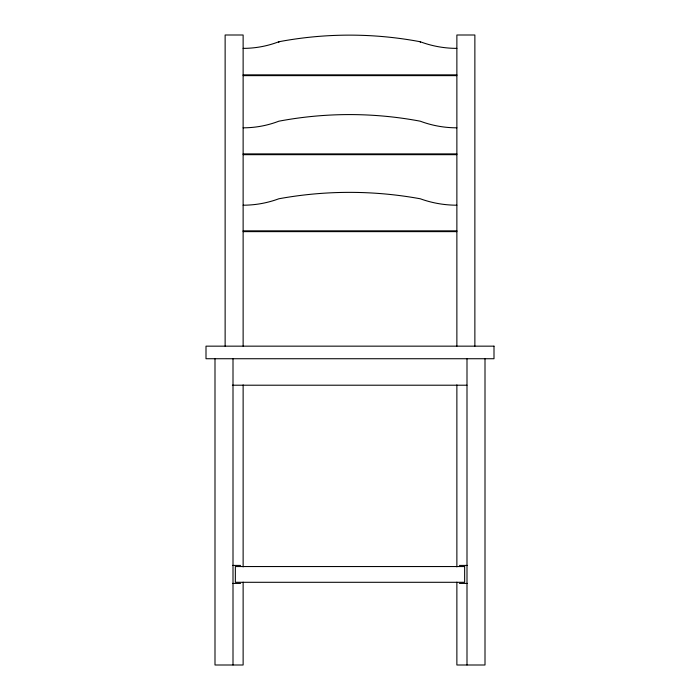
<?xml version="1.0" encoding="UTF-8"?>
<svg xmlns="http://www.w3.org/2000/svg" width="700" height="700" viewBox="0 0 700 700"><rect width="100%" height="100%" fill="white"/><g stroke="black" fill="none" stroke-linecap="round" stroke-linejoin="round"><path stroke-width="1.05" d="M243.127 74.856L456.873 74.856M243.127 75.635L456.873 75.635M243.127 153.895L456.873 153.895M243.127 154.674L456.873 154.674M243.127 230.851L456.873 230.851M243.127 231.63L456.873 231.63M232.365 385.21L466.996 385.21M232.487 565.425L240.59 565.425M459.41 565.425L467.512 565.425M232.487 583.424L240.59 583.424M459.41 583.424L467.512 583.424M485.004 358.733L485.004 665L456.873 665L456.873 582.164M474.871 346.159L474.871 35L456.873 35L456.873 346.159M466.996 358.733L466.996 665M456.873 384.886L456.873 566.904M243.127 48.37A99.382 99.216 0 0 0 278.819 41.755A380.564 379.925 0 0 1 420.297 41.755L420.297 42.525M278.819 41.755L278.819 42.525M243.127 346.159L243.127 35L225.129 35L225.129 346.159M243.127 384.886L243.127 566.904M243.127 582.164L243.127 665L214.996 665L214.996 358.733M233.004 358.733L233.004 665M456.873 127.82A104.186 104.011 0 0 1 420.297 121.205A380.564 379.925 0 0 0 278.819 121.205A99.382 99.216 0 0 1 243.127 127.82M456.873 48.37A104.186 104.011 0 0 1 420.297 41.755M456.873 205.196A107.345 107.17 0 0 1 420.297 198.782A392.674 392.017 0 0 0 278.819 198.782A102.392 102.218 0 0 1 243.127 205.196M493.999 346.159L206.001 346.159L206.001 358.733L493.999 358.733L493.999 346.159M464.651 566.545L235.349 566.545L235.349 582.295L464.651 582.295L464.651 566.545"/></g></svg>
